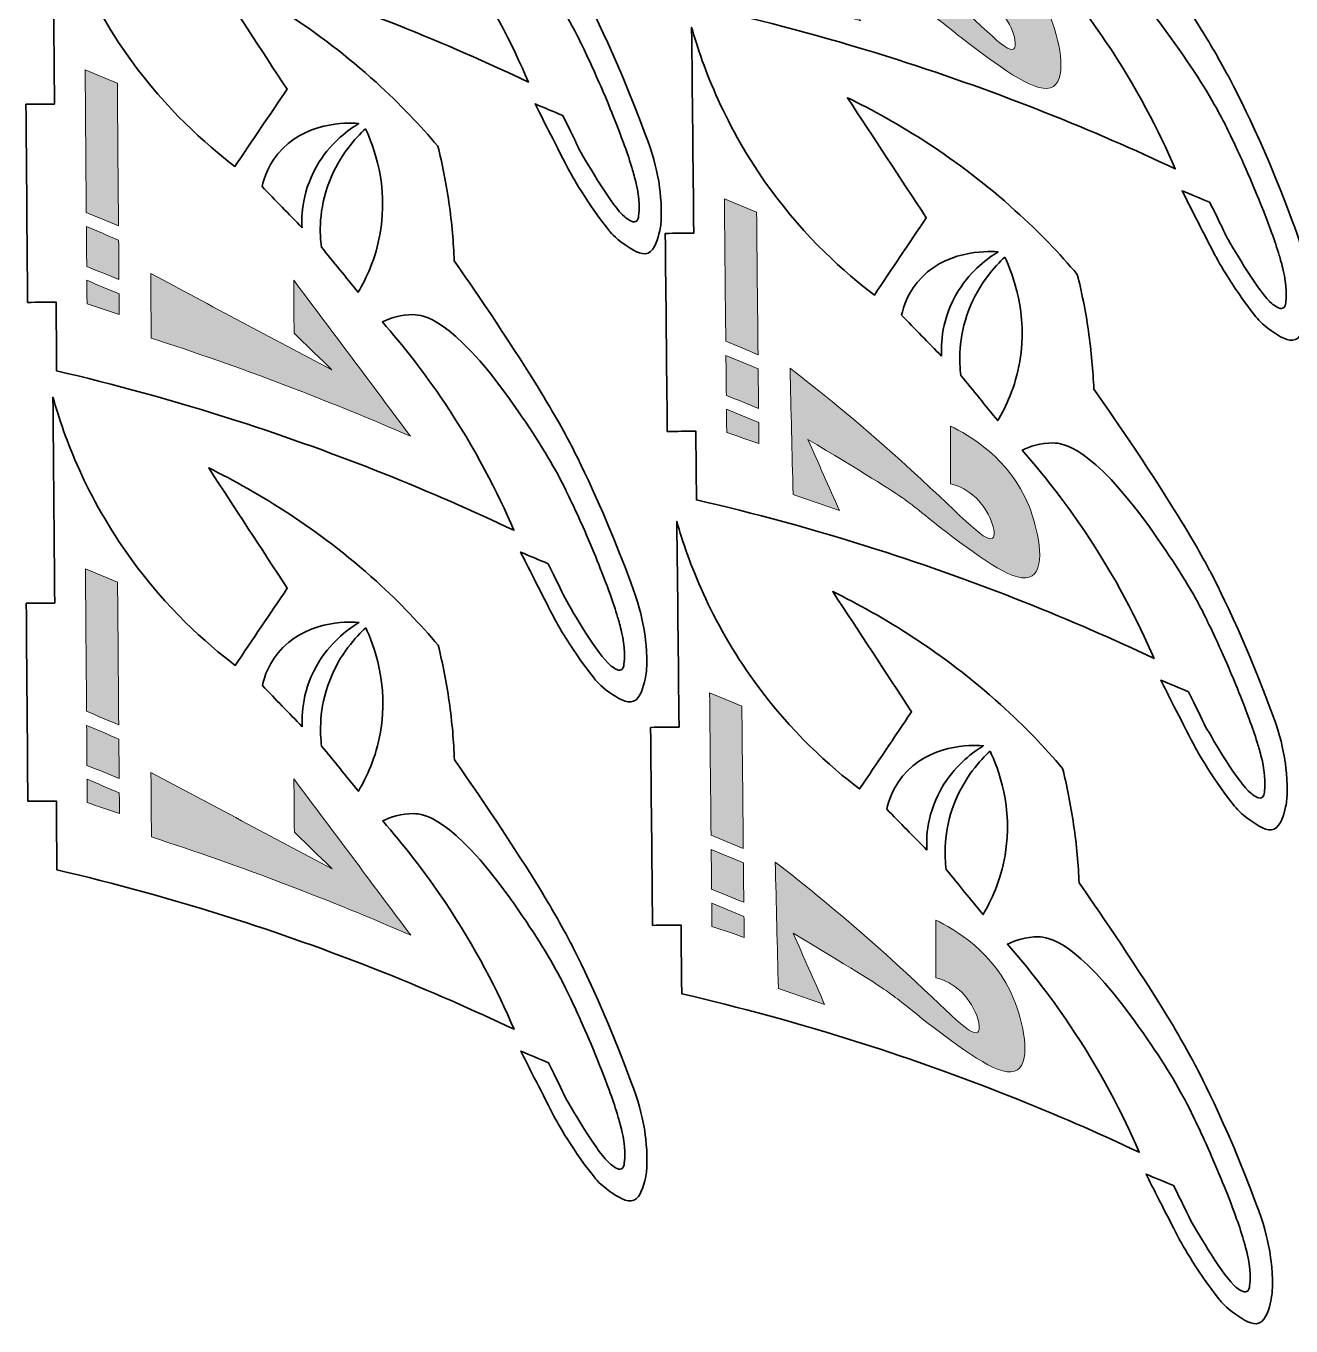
# Model space of a CAD drawing. Header units: centimetres. Extents: x 2.2 to 42.7, y -59.8 to -0.6.
# Drawn here: x 2.16 to 28.78, y -59.6 to -32.24 of the extents above; entities that cross this region are included whole.
import ezdxf

# ---------------------------------------------------------------- set-up
doc = ezdxf.new("R2010")
doc.units = ezdxf.units.CM
doc.header["$MEASUREMENT"] = 0
doc.layers.add('Camada 1', color=7, linetype='Continuous', lineweight=0)

msp = doc.modelspace()

# ---------------------------------------------------------------- hatches: boundary and pattern name
at = {"layer": 'Camada 1', "true_color": 0x000000, "transparency": 33554687}
h = msp.add_hatch(color=18, dxfattribs=at)
h.dxf.hatch_style = 2
edge = h.paths.add_edge_path()
edge.add_spline(control_points=[(22.062, -31.573), (22.063, -31.169), (22.063, -30.764), (22.064, -30.36), (22.435, -30.541), (23.305, -31.031), (23.708, -32.028), (23.893, -32.486), (24.082, -33.309), (23.78, -33.511), (23.471, -33.716), (22.727, -33.154), (21.972, -32.587), (21.772, -32.437), (21.669, -32.347), (21.46, -32.181), (21.307, -32.059), (21.178, -31.961), (21.108, -31.909), (21.108, -31.909), (21.082, -31.889), (21.055, -31.869), (20.905, -31.756), (20.129, -31.277), (19.06, -30.638), (19.281, -31.137), (19.502, -31.635), (19.722, -32.134), (19.398, -32.023), (19.073, -31.912), (18.749, -31.801), (18.727, -30.914), (18.705, -30.026), (18.684, -29.138), (19.261, -29.583), (20.076, -30.238), (21.015, -31.084), (22.242, -32.191), (22.796, -32.828), (22.944, -32.72), (23.054, -32.639), (22.897, -32.114), (22.535, -31.811), (22.368, -31.671), (22.19, -31.605), (22.062, -31.573)], knot_values=[0, 0, 0, 0, 1, 1, 1, 2, 2, 2, 3, 3, 3, 4, 4, 4, 5, 5, 5, 6, 6, 6, 7, 7, 7, 8, 8, 8, 9, 9, 9, 10, 10, 10, 11, 11, 11, 12, 12, 12, 13, 13, 13, 14, 14, 14, 15, 15, 15, 15], degree=3, periodic=0)
h = msp.add_hatch(color=18, dxfattribs=at)
h.dxf.hatch_style = 2
edge = h.paths.add_edge_path()
edge.add_spline(control_points=[(4.079, -33.446), (3.853, -33.352), (3.627, -33.257), (3.401, -33.162), (3.409, -34.162), (3.417, -35.161), (3.425, -36.161), (3.651, -36.255), (3.877, -36.35), (4.103, -36.445), (4.095, -35.445), (4.087, -34.446), (4.079, -33.446)], knot_values=[0, 0, 0, 0, 1, 1, 1, 2, 2, 2, 3, 3, 3, 4, 4, 4, 4], degree=3, periodic=0)
h = msp.add_hatch(color=18, dxfattribs=at)
h.dxf.hatch_style = 2
edge = h.paths.add_edge_path()
edge.add_spline(control_points=[(17.533, -36.158), (17.307, -36.064), (17.08, -35.97), (16.854, -35.876), (16.864, -36.875), (16.874, -37.875), (16.884, -38.874), (17.111, -38.968), (17.337, -39.062), (17.563, -39.157), (17.553, -38.157), (17.543, -37.158), (17.533, -36.158)], knot_values=[0, 0, 0, 0, 1, 1, 1, 2, 2, 2, 3, 3, 3, 4, 4, 4, 4], degree=3, periodic=0)
h = msp.add_hatch(color=18, dxfattribs=at)
h.dxf.hatch_style = 2
edge = h.paths.add_edge_path()
edge.add_spline(control_points=[(4.106, -36.745), (3.88, -36.65), (3.654, -36.555), (3.428, -36.461), (3.43, -36.741), (3.432, -37.021), (3.434, -37.3), (3.66, -37.392), (3.886, -37.483), (4.112, -37.575), (4.11, -37.298), (4.108, -37.021), (4.106, -36.745)], knot_values=[0, 0, 0, 0, 1, 1, 1, 2, 2, 2, 3, 3, 3, 4, 4, 4, 4], degree=3, periodic=0)
h = msp.add_hatch(color=18, dxfattribs=at)
h.dxf.hatch_style = 2
edge = h.paths.add_edge_path()
edge.add_spline(control_points=[(7.799, -38.704), (7.796, -38.331), (7.793, -37.958), (7.79, -37.585), (8.61, -38.681), (9.43, -39.778), (10.25, -40.874), (9.422, -40.514), (8.552, -40.158), (7.639, -39.81), (6.659, -39.437), (5.708, -39.104), (4.792, -38.806), (4.788, -38.354), (4.784, -37.902), (4.781, -37.45), (6.051, -38.125), (7.322, -38.8), (8.593, -39.475), (8.328, -39.218), (8.064, -38.961), (7.799, -38.704)], knot_values=[0, 0, 0, 0, 1, 1, 1, 2, 2, 2, 3, 3, 3, 4, 4, 4, 5, 5, 5, 6, 6, 6, 7, 7, 7, 7], degree=3, periodic=0)
h = msp.add_hatch(color=18, dxfattribs=at)
h.dxf.hatch_style = 2
edge = h.paths.add_edge_path()
edge.add_spline(control_points=[(4.115, -37.875), (3.889, -37.78), (3.663, -37.686), (3.437, -37.591), (3.438, -37.755), (3.439, -37.919), (3.441, -38.083), (3.666, -38.159), (3.892, -38.236), (4.118, -38.312), (4.117, -38.167), (4.116, -38.021), (4.115, -37.875)], knot_values=[0, 0, 0, 0, 1, 1, 1, 2, 2, 2, 3, 3, 3, 4, 4, 4, 4], degree=3, periodic=0)
h = msp.add_hatch(color=18, dxfattribs=at)
h.dxf.hatch_style = 2
edge = h.paths.add_edge_path()
edge.add_spline(control_points=[(17.566, -39.456), (17.34, -39.362), (17.114, -39.268), (16.887, -39.174), (16.89, -39.454), (16.893, -39.734), (16.896, -40.014), (17.122, -40.105), (17.348, -40.196), (17.574, -40.287), (17.572, -40.01), (17.569, -39.733), (17.566, -39.456)], knot_values=[0, 0, 0, 0, 1, 1, 1, 2, 2, 2, 3, 3, 3, 4, 4, 4, 4], degree=3, periodic=0)
h = msp.add_hatch(color=18, dxfattribs=at)
h.dxf.hatch_style = 2
edge = h.paths.add_edge_path()
edge.add_spline(control_points=[(21.614, -41.874), (21.615, -41.47), (21.615, -41.065), (21.616, -40.661), (21.987, -40.842), (22.858, -41.332), (23.26, -42.328), (23.445, -42.787), (23.635, -43.61), (23.332, -43.812), (23.023, -44.017), (22.279, -43.455), (21.524, -42.888), (21.324, -42.737), (21.221, -42.647), (21.012, -42.482), (20.859, -42.36), (20.73, -42.262), (20.661, -42.21), (20.661, -42.21), (20.634, -42.19), (20.607, -42.17), (20.457, -42.057), (19.682, -41.578), (18.613, -40.939), (18.833, -41.437), (19.054, -41.936), (19.275, -42.435), (18.95, -42.324), (18.625, -42.213), (18.301, -42.102), (18.279, -41.215), (18.258, -40.327), (18.236, -39.439), (18.813, -39.884), (19.628, -40.538), (20.567, -41.385), (21.794, -42.491), (22.348, -43.129), (22.496, -43.021), (22.606, -42.94), (22.449, -42.415), (22.087, -42.112), (21.92, -41.971), (21.742, -41.906), (21.614, -41.874)], knot_values=[0, 0, 0, 0, 1, 1, 1, 2, 2, 2, 3, 3, 3, 4, 4, 4, 5, 5, 5, 6, 6, 6, 7, 7, 7, 8, 8, 8, 9, 9, 9, 10, 10, 10, 11, 11, 11, 12, 12, 12, 13, 13, 13, 14, 14, 14, 15, 15, 15, 15], degree=3, periodic=0)
h = msp.add_hatch(color=18, dxfattribs=at)
h.dxf.hatch_style = 2
edge = h.paths.add_edge_path()
edge.add_spline(control_points=[(17.577, -40.587), (17.351, -40.492), (17.125, -40.398), (16.899, -40.304), (16.9, -40.468), (16.902, -40.632), (16.904, -40.796), (17.13, -40.872), (17.356, -40.948), (17.582, -41.024), (17.58, -40.878), (17.579, -40.732), (17.577, -40.587)], knot_values=[0, 0, 0, 0, 1, 1, 1, 2, 2, 2, 3, 3, 3, 4, 4, 4, 4], degree=3, periodic=0)
h = msp.add_hatch(color=18, dxfattribs=at)
h.dxf.hatch_style = 2
edge = h.paths.add_edge_path()
edge.add_spline(control_points=[(4.084, -43.947), (3.858, -43.852), (3.632, -43.758), (3.407, -43.663), (3.415, -44.662), (3.423, -45.662), (3.431, -46.661), (3.657, -46.756), (3.882, -46.851), (4.108, -46.945), (4.1, -45.946), (4.092, -44.946), (4.084, -43.947)], knot_values=[0, 0, 0, 0, 1, 1, 1, 2, 2, 2, 3, 3, 3, 4, 4, 4, 4], degree=3, periodic=0)
h = msp.add_hatch(color=18, dxfattribs=at)
h.dxf.hatch_style = 2
edge = h.paths.add_edge_path()
edge.add_spline(control_points=[(17.223, -46.553), (16.996, -46.459), (16.77, -46.365), (16.544, -46.27), (16.554, -47.27), (16.564, -48.269), (16.574, -49.269), (16.8, -49.363), (17.027, -49.457), (17.253, -49.551), (17.243, -48.552), (17.233, -47.552), (17.223, -46.553)], knot_values=[0, 0, 0, 0, 1, 1, 1, 2, 2, 2, 3, 3, 3, 4, 4, 4, 4], degree=3, periodic=0)
h = msp.add_hatch(color=18, dxfattribs=at)
h.dxf.hatch_style = 2
edge = h.paths.add_edge_path()
edge.add_spline(control_points=[(4.111, -47.245), (3.885, -47.151), (3.659, -47.056), (3.433, -46.961), (3.435, -47.241), (3.437, -47.521), (3.44, -47.801), (3.666, -47.892), (3.892, -47.984), (4.118, -48.075), (4.115, -47.799), (4.113, -47.522), (4.111, -47.245)], knot_values=[0, 0, 0, 0, 1, 1, 1, 2, 2, 2, 3, 3, 3, 4, 4, 4, 4], degree=3, periodic=0)
h = msp.add_hatch(color=18, dxfattribs=at)
h.dxf.hatch_style = 2
edge = h.paths.add_edge_path()
edge.add_spline(control_points=[(4.12, -48.375), (3.894, -48.281), (3.668, -48.186), (3.442, -48.092), (3.443, -48.255), (3.445, -48.419), (3.446, -48.583), (3.672, -48.66), (3.898, -48.736), (4.123, -48.813), (4.122, -48.667), (4.121, -48.521), (4.12, -48.375)], knot_values=[0, 0, 0, 0, 1, 1, 1, 2, 2, 2, 3, 3, 3, 4, 4, 4, 4], degree=3, periodic=0)
h = msp.add_hatch(color=18, dxfattribs=at)
h.dxf.hatch_style = 2
edge = h.paths.add_edge_path()
edge.add_spline(control_points=[(7.804, -49.205), (7.801, -48.832), (7.798, -48.458), (7.795, -48.085), (8.615, -49.182), (9.435, -50.278), (10.256, -51.375), (9.428, -51.015), (8.557, -50.658), (7.645, -50.311), (6.665, -49.938), (5.714, -49.605), (4.797, -49.306), (4.793, -48.854), (4.79, -48.403), (4.786, -47.951), (6.057, -48.626), (7.327, -49.3), (8.598, -49.975), (8.334, -49.718), (8.069, -49.462), (7.804, -49.205)], knot_values=[0, 0, 0, 0, 1, 1, 1, 2, 2, 2, 3, 3, 3, 4, 4, 4, 5, 5, 5, 6, 6, 6, 7, 7, 7, 7], degree=3, periodic=0)
h = msp.add_hatch(color=18, dxfattribs=at)
h.dxf.hatch_style = 2
edge = h.paths.add_edge_path()
edge.add_spline(control_points=[(17.256, -49.851), (17.03, -49.757), (16.803, -49.663), (16.577, -49.569), (16.58, -49.849), (16.583, -50.128), (16.586, -50.408), (16.812, -50.499), (17.038, -50.59), (17.264, -50.681), (17.261, -50.405), (17.258, -50.128), (17.256, -49.851)], knot_values=[0, 0, 0, 0, 1, 1, 1, 2, 2, 2, 3, 3, 3, 4, 4, 4, 4], degree=3, periodic=0)
h = msp.add_hatch(color=18, dxfattribs=at)
h.dxf.hatch_style = 2
edge = h.paths.add_edge_path()
edge.add_spline(control_points=[(21.304, -52.269), (21.304, -51.864), (21.305, -51.46), (21.306, -51.056), (21.677, -51.236), (22.547, -51.727), (22.949, -52.723), (23.134, -53.181), (23.324, -54.005), (23.021, -54.207), (22.713, -54.412), (21.968, -53.85), (21.214, -53.283), (21.014, -53.132), (20.911, -53.042), (20.702, -52.876), (20.549, -52.755), (20.42, -52.657), (20.35, -52.605), (20.35, -52.605), (20.323, -52.584), (20.297, -52.565), (20.147, -52.452), (19.371, -51.973), (18.302, -51.333), (18.523, -51.832), (18.744, -52.331), (18.964, -52.83), (18.64, -52.719), (18.315, -52.608), (17.991, -52.497), (17.969, -51.609), (17.947, -50.722), (17.926, -49.834), (18.502, -50.278), (19.318, -50.933), (20.257, -51.78), (21.484, -52.886), (22.038, -53.524), (22.186, -53.416), (22.296, -53.335), (22.138, -52.81), (21.777, -52.507), (21.61, -52.366), (21.432, -52.301), (21.304, -52.269)], knot_values=[0, 0, 0, 0, 1, 1, 1, 2, 2, 2, 3, 3, 3, 4, 4, 4, 5, 5, 5, 6, 6, 6, 7, 7, 7, 8, 8, 8, 9, 9, 9, 10, 10, 10, 11, 11, 11, 12, 12, 12, 13, 13, 13, 14, 14, 14, 15, 15, 15, 15], degree=3, periodic=0)
h = msp.add_hatch(color=18, dxfattribs=at)
h.dxf.hatch_style = 2
edge = h.paths.add_edge_path()
edge.add_spline(control_points=[(17.267, -50.981), (17.041, -50.887), (16.815, -50.793), (16.589, -50.699), (16.59, -50.863), (16.592, -51.027), (16.593, -51.191), (16.819, -51.267), (17.045, -51.343), (17.271, -51.419), (17.27, -51.273), (17.269, -51.127), (17.267, -50.981)], knot_values=[0, 0, 0, 0, 1, 1, 1, 2, 2, 2, 3, 3, 3, 4, 4, 4, 4], degree=3, periodic=0)

# ---------------------------------------------------------------- linework, layer by layer
at = {"layer": 'Camada 1', "color": 18, "lineweight": 35, "true_color": 0x000000}
for points, knots in [([(11.475, -27.748), (11.818, -28.239), (12.575, -29.334), (13.241, -30.417), (13.468, -30.786), (13.66, -31.113), (13.906, -31.572), (13.906, -31.572), (14.546, -32.768), (15.19, -34.517), (15.19, -34.517), (15.19, -34.517), (15.19, -34.517), (15.343, -34.903), (15.423, -35.235), (15.467, -35.48), (15.476, -35.531), (15.532, -35.85), (15.527, -36.247), (15.526, -36.341), (15.521, -36.435), (15.493, -36.551), (15.458, -36.699), (15.399, -36.953), (15.251, -37.017), (15.103, -37.08), (14.913, -36.944), (14.746, -36.831), (14.551, -36.698), (14.438, -36.558), (14.42, -36.534), (13.885, -35.859), (13.569, -35.248), (13.569, -35.248), (13.256, -34.639), (13.013, -34.159), (12.872, -33.879), (13.066, -33.96), (13.259, -34.041), (13.453, -34.122), (13.612, -34.442), (13.735, -34.697), (13.808, -34.85), (13.973, -35.139), (14.495, -36.044), (14.76, -36.259), (14.807, -36.297), (14.919, -36.388), (14.99, -36.357), (15.034, -36.337), (15.044, -36.278), (15.049, -36.243), (15.091, -35.926), (15.005, -35.576), (14.977, -35.469), (14.946, -35.351), (14.918, -35.256), (14.899, -35.193), (14.848, -35.023), (14.797, -34.88), (14.73, -34.696), (14.625, -34.404), (14.537, -34.188), (14.453, -33.981), (14.309, -33.627), (14.189, -33.358), (14.136, -33.241), (13.97, -32.872), (13.808, -32.531), (13.7, -32.328), (13.457, -31.87), (13.139, -31.355), (12.638, -30.654), (11.415, -28.944), (10.809, -28.886), (10.624, -28.881), (10.35, -28.874), (10.122, -28.959), (9.966, -29.035), (10.392, -29.523), (10.837, -30.088), (11.271, -30.733), (11.92, -31.7), (12.389, -32.619), (12.731, -33.419), (11.024, -32.612), (9.072, -31.811), (6.883, -31.108), (5.564, -30.685), (4.301, -30.342), (3.108, -30.064), (3.104, -29.582), (3.1, -29.1), (3.096, -28.618), (2.896, -28.62), (2.696, -28.621), (2.496, -28.623), (2.485, -27.234), (2.474, -25.844), (2.463, -24.455), (2.663, -24.453), (2.863, -24.452), (3.063, -24.45), (3.051, -23.007), (3.038, -21.564), (3.026, -20.12), (3.263, -20.964), (3.725, -22.217), (4.664, -23.514), (5.42, -24.558), (6.235, -25.286), (6.861, -25.761), (7.226, -25.22), (7.591, -24.679), (7.957, -24.137), (7.406, -23.294), (6.854, -22.451), (6.303, -21.607), (7.344, -22.119), (8.602, -22.877), (9.832, -23.992), (10.335, -24.449), (10.766, -24.904), (11.133, -25.337), (11.222, -25.697), (11.303, -26.094), (11.365, -26.524), (11.427, -26.963), (11.461, -27.373), (11.475, -27.748)], [0, 0, 0, 0, 1, 1, 1, 2, 2, 2, 3, 3, 3, 4, 4, 4, 5, 5, 5, 6, 6, 6, 7, 7, 7, 8, 8, 8, 9, 9, 9, 10, 10, 10, 11, 11, 11, 12, 12, 12, 13, 13, 13, 14, 14, 14, 15, 15, 15, 16, 16, 16, 17, 17, 17, 18, 18, 18, 19, 19, 19, 20, 20, 20, 21, 21, 21, 22, 22, 22, 23, 23, 23, 24, 24, 24, 25, 25, 25, 26, 26, 26, 27, 27, 27, 28, 28, 28, 29, 29, 29, 30, 30, 30, 31, 31, 31, 32, 32, 32, 33, 33, 33, 34, 34, 34, 35, 35, 35, 36, 36, 36, 37, 37, 37, 38, 38, 38, 39, 39, 39, 40, 40, 40, 41, 41, 41, 42, 42, 42, 43, 43, 43, 43]), ([(25.078, -29.578), (25.422, -30.068), (26.18, -31.161), (26.849, -32.243), (27.077, -32.611), (27.27, -32.938), (27.516, -33.397), (27.516, -33.397), (28.159, -34.591), (28.807, -36.339), (28.807, -36.339), (28.807, -36.339), (28.807, -36.339), (28.96, -36.725), (29.04, -37.057), (29.085, -37.301), (29.095, -37.352), (29.151, -37.671), (29.147, -38.068), (29.146, -38.162), (29.141, -38.256), (29.114, -38.372), (29.079, -38.52), (29.02, -38.775), (28.872, -38.838), (28.724, -38.902), (28.534, -38.767), (28.367, -38.654), (28.172, -38.521), (28.059, -38.381), (28.04, -38.358), (27.504, -37.683), (27.187, -37.073), (27.187, -37.073), (26.872, -36.465), (26.629, -35.986), (26.487, -35.706), (26.681, -35.787), (26.874, -35.867), (27.068, -35.948), (27.228, -36.267), (27.351, -36.521), (27.425, -36.674), (27.59, -36.964), (28.114, -37.867), (28.38, -38.082), (28.426, -38.119), (28.539, -38.21), (28.61, -38.179), (28.654, -38.159), (28.664, -38.1), (28.668, -38.065), (28.71, -37.748), (28.624, -37.398), (28.596, -37.291), (28.564, -37.173), (28.536, -37.078), (28.517, -37.016), (28.465, -36.846), (28.414, -36.703), (28.347, -36.519), (28.241, -36.227), (28.152, -36.011), (28.068, -35.805), (27.923, -35.451), (27.803, -35.182), (27.75, -35.065), (27.583, -34.696), (27.42, -34.356), (27.311, -34.152), (27.067, -33.696), (26.749, -33.181), (26.246, -32.481), (25.02, -30.773), (24.413, -30.717), (24.228, -30.713), (23.955, -30.706), (23.726, -30.791), (23.571, -30.868), (23.998, -31.355), (24.444, -31.918), (24.879, -32.563), (25.53, -33.528), (26.001, -34.446), (26.345, -35.246), (24.637, -34.442), (22.683, -33.646), (20.493, -32.947), (19.173, -32.527), (17.909, -32.187), (16.715, -31.911), (16.71, -31.429), (16.706, -30.947), (16.701, -30.465), (16.501, -30.467), (16.301, -30.469), (16.101, -30.471), (16.087, -29.081), (16.073, -27.692), (16.059, -26.303), (16.259, -26.301), (16.459, -26.299), (16.659, -26.297), (16.643, -24.854), (16.628, -23.41), (16.613, -21.967), (16.851, -22.811), (17.316, -24.062), (18.258, -25.357), (19.016, -26.4), (19.832, -27.126), (20.459, -27.6), (20.823, -27.058), (21.188, -26.516), (21.552, -25.974), (20.999, -25.132), (20.446, -24.29), (19.893, -23.447), (20.935, -23.957), (22.194, -24.712), (23.426, -25.825), (23.931, -26.281), (24.363, -26.735), (24.731, -27.168), (24.821, -27.527), (24.902, -27.924), (24.965, -28.353), (25.028, -28.792), (25.063, -29.203), (25.078, -29.578)], [0, 0, 0, 0, 1, 1, 1, 2, 2, 2, 3, 3, 3, 4, 4, 4, 5, 5, 5, 6, 6, 6, 7, 7, 7, 8, 8, 8, 9, 9, 9, 10, 10, 10, 11, 11, 11, 12, 12, 12, 13, 13, 13, 14, 14, 14, 15, 15, 15, 16, 16, 16, 17, 17, 17, 18, 18, 18, 19, 19, 19, 20, 20, 20, 21, 21, 21, 22, 22, 22, 23, 23, 23, 24, 24, 24, 25, 25, 25, 26, 26, 26, 27, 27, 27, 28, 28, 28, 29, 29, 29, 30, 30, 30, 31, 31, 31, 32, 32, 32, 33, 33, 33, 34, 34, 34, 35, 35, 35, 36, 36, 36, 37, 37, 37, 38, 38, 38, 39, 39, 39, 40, 40, 40, 41, 41, 41, 42, 42, 42, 43, 43, 43, 43]), ([(11.168, -37.181), (11.512, -37.672), (12.268, -38.766), (12.935, -39.85), (13.161, -40.219), (13.353, -40.546), (13.599, -41.005), (13.599, -41.005), (14.24, -42.201), (14.884, -43.95), (14.884, -43.95), (14.884, -43.95), (14.884, -43.95), (15.036, -44.336), (15.116, -44.668), (15.16, -44.913), (15.169, -44.964), (15.225, -45.282), (15.22, -45.68), (15.219, -45.774), (15.214, -45.868), (15.187, -45.984), (15.152, -46.132), (15.092, -46.386), (14.944, -46.45), (14.796, -46.513), (14.606, -46.377), (14.439, -46.264), (14.244, -46.131), (14.131, -45.991), (14.113, -45.967), (13.578, -45.292), (13.262, -44.681), (13.262, -44.681), (12.949, -44.072), (12.707, -43.592), (12.566, -43.312), (12.759, -43.393), (12.952, -43.474), (13.146, -43.555), (13.305, -43.875), (13.428, -44.13), (13.501, -44.283), (13.666, -44.572), (14.188, -45.477), (14.454, -45.692), (14.5, -45.73), (14.612, -45.821), (14.683, -45.79), (14.727, -45.77), (14.737, -45.711), (14.742, -45.676), (14.784, -45.359), (14.699, -45.009), (14.671, -44.902), (14.639, -44.783), (14.612, -44.689), (14.593, -44.626), (14.541, -44.456), (14.49, -44.313), (14.424, -44.129), (14.319, -43.837), (14.23, -43.621), (14.146, -43.414), (14.002, -43.06), (13.882, -42.791), (13.83, -42.674), (13.663, -42.305), (13.501, -41.964), (13.393, -41.761), (13.15, -41.303), (12.833, -40.788), (12.331, -40.087), (11.109, -38.377), (10.502, -38.319), (10.317, -38.314), (10.044, -38.307), (9.815, -38.392), (9.659, -38.468), (10.086, -38.956), (10.53, -39.52), (10.964, -40.166), (11.613, -41.133), (12.082, -42.052), (12.424, -42.852), (10.718, -42.045), (8.765, -41.244), (6.576, -40.541), (5.258, -40.118), (3.994, -39.775), (2.801, -39.497), (2.797, -39.015), (2.794, -38.533), (2.79, -38.051), (2.59, -38.053), (2.39, -38.054), (2.19, -38.056), (2.179, -36.667), (2.167, -35.277), (2.156, -33.888), (2.356, -33.886), (2.556, -33.885), (2.756, -33.883), (2.744, -32.44), (2.731, -30.996), (2.719, -29.553), (2.956, -30.397), (3.419, -31.65), (4.357, -32.947), (5.113, -33.991), (5.928, -34.719), (6.554, -35.194), (6.919, -34.653), (7.285, -34.112), (7.65, -33.57), (7.099, -32.727), (6.547, -31.884), (5.996, -31.04), (7.037, -31.552), (8.295, -32.31), (9.525, -33.425), (10.028, -33.882), (10.459, -34.337), (10.826, -34.77), (10.916, -35.13), (10.996, -35.527), (11.058, -35.957), (11.121, -36.396), (11.154, -36.806), (11.168, -37.181)], [0, 0, 0, 0, 1, 1, 1, 2, 2, 2, 3, 3, 3, 4, 4, 4, 5, 5, 5, 6, 6, 6, 7, 7, 7, 8, 8, 8, 9, 9, 9, 10, 10, 10, 11, 11, 11, 12, 12, 12, 13, 13, 13, 14, 14, 14, 15, 15, 15, 16, 16, 16, 17, 17, 17, 18, 18, 18, 19, 19, 19, 20, 20, 20, 21, 21, 21, 22, 22, 22, 23, 23, 23, 24, 24, 24, 25, 25, 25, 26, 26, 26, 27, 27, 27, 28, 28, 28, 29, 29, 29, 30, 30, 30, 31, 31, 31, 32, 32, 32, 33, 33, 33, 34, 34, 34, 35, 35, 35, 36, 36, 36, 37, 37, 37, 38, 38, 38, 39, 39, 39, 40, 40, 40, 41, 41, 41, 42, 42, 42, 43, 43, 43, 43]), ([(24.63, -39.879), (24.974, -40.369), (25.732, -41.462), (26.401, -42.544), (26.629, -42.912), (26.822, -43.239), (27.068, -43.697), (27.068, -43.697), (27.711, -44.892), (28.359, -46.64), (28.359, -46.64), (28.359, -46.64), (28.359, -46.64), (28.512, -47.026), (28.593, -47.358), (28.637, -47.602), (28.647, -47.653), (28.703, -47.972), (28.699, -48.369), (28.698, -48.463), (28.693, -48.557), (28.666, -48.673), (28.631, -48.821), (28.572, -49.076), (28.424, -49.139), (28.277, -49.203), (28.086, -49.068), (27.919, -48.954), (27.724, -48.822), (27.611, -48.682), (27.592, -48.659), (27.056, -47.984), (26.739, -47.374), (26.739, -47.374), (26.425, -46.766), (26.181, -46.287), (26.039, -46.007), (26.233, -46.087), (26.427, -46.168), (26.62, -46.249), (26.78, -46.568), (26.904, -46.822), (26.977, -46.975), (27.142, -47.264), (27.666, -48.168), (27.933, -48.383), (27.979, -48.42), (28.091, -48.511), (28.162, -48.48), (28.206, -48.46), (28.216, -48.401), (28.221, -48.366), (28.262, -48.049), (28.176, -47.699), (28.148, -47.592), (28.116, -47.474), (28.088, -47.379), (28.069, -47.317), (28.017, -47.146), (27.966, -47.004), (27.899, -46.82), (27.794, -46.528), (27.705, -46.312), (27.62, -46.106), (27.475, -45.752), (27.355, -45.482), (27.302, -45.366), (27.135, -44.997), (26.972, -44.657), (26.864, -44.453), (26.62, -43.996), (26.301, -43.482), (25.799, -42.782), (24.572, -41.074), (23.966, -41.018), (23.781, -41.014), (23.507, -41.007), (23.279, -41.092), (23.123, -41.169), (23.551, -41.655), (23.997, -42.219), (24.431, -42.864), (25.082, -43.829), (25.553, -44.747), (25.897, -45.547), (24.189, -44.743), (22.235, -43.946), (20.045, -43.248), (18.725, -42.827), (17.461, -42.487), (16.267, -42.212), (16.263, -41.73), (16.258, -41.248), (16.253, -40.766), (16.053, -40.768), (15.853, -40.77), (15.653, -40.772), (15.639, -39.382), (15.625, -37.993), (15.611, -36.604), (15.811, -36.602), (16.011, -36.6), (16.211, -36.598), (16.195, -35.154), (16.18, -33.711), (16.165, -32.268), (16.404, -33.111), (16.869, -34.363), (17.81, -35.658), (18.568, -36.701), (19.384, -37.427), (20.011, -37.901), (20.375, -37.359), (20.74, -36.817), (21.104, -36.275), (20.551, -35.433), (19.998, -34.59), (19.445, -33.748), (20.487, -34.258), (21.747, -35.013), (22.978, -36.126), (23.483, -36.582), (23.915, -37.036), (24.283, -37.468), (24.373, -37.828), (24.454, -38.224), (24.517, -38.654), (24.58, -39.093), (24.615, -39.503), (24.63, -39.879)], [0, 0, 0, 0, 1, 1, 1, 2, 2, 2, 3, 3, 3, 4, 4, 4, 5, 5, 5, 6, 6, 6, 7, 7, 7, 8, 8, 8, 9, 9, 9, 10, 10, 10, 11, 11, 11, 12, 12, 12, 13, 13, 13, 14, 14, 14, 15, 15, 15, 16, 16, 16, 17, 17, 17, 18, 18, 18, 19, 19, 19, 20, 20, 20, 21, 21, 21, 22, 22, 22, 23, 23, 23, 24, 24, 24, 25, 25, 25, 26, 26, 26, 27, 27, 27, 28, 28, 28, 29, 29, 29, 30, 30, 30, 31, 31, 31, 32, 32, 32, 33, 33, 33, 34, 34, 34, 35, 35, 35, 36, 36, 36, 37, 37, 37, 38, 38, 38, 39, 39, 39, 40, 40, 40, 41, 41, 41, 42, 42, 42, 43, 43, 43, 43]), ([(7.966, -36.484), (7.686, -36.196), (7.406, -35.908), (7.125, -35.62), (7.163, -35.444), (7.264, -35.114), (7.559, -34.817), (8.161, -34.214), (9.042, -34.281), (9.159, -34.291), (8.953, -34.417), (8.601, -34.67), (8.328, -35.1), (7.957, -35.685), (7.953, -36.251), (7.966, -36.484)], [0, 0, 0, 0, 1, 1, 1, 2, 2, 2, 3, 3, 3, 4, 4, 4, 5, 5, 5, 5]), ([(9.301, -34.402), (9.098, -34.591), (8.759, -34.956), (8.543, -35.509), (8.311, -36.105), (8.338, -36.624), (8.373, -36.892), (8.631, -37.209), (8.889, -37.526), (9.147, -37.843), (9.317, -37.556), (9.517, -37.135), (9.611, -36.602), (9.788, -35.587), (9.473, -34.771), (9.301, -34.402)], [0, 0, 0, 0, 1, 1, 1, 2, 2, 2, 3, 3, 3, 4, 4, 4, 5, 5, 5, 5]), ([(21.426, -39.188), (21.145, -38.901), (20.864, -38.613), (20.584, -38.326), (20.621, -38.15), (20.721, -37.819), (21.016, -37.522), (21.616, -36.918), (22.498, -36.983), (22.614, -36.993), (22.409, -37.119), (22.057, -37.373), (21.785, -37.804), (21.415, -38.389), (21.413, -38.955), (21.426, -39.188)], [0, 0, 0, 0, 1, 1, 1, 2, 2, 2, 3, 3, 3, 4, 4, 4, 5, 5, 5, 5]), ([(22.756, -37.103), (22.554, -37.292), (22.215, -37.659), (22.001, -38.212), (21.77, -38.809), (21.798, -39.327), (21.833, -39.595), (22.092, -39.911), (22.351, -40.228), (22.609, -40.545), (22.779, -40.257), (22.979, -39.836), (23.071, -39.302), (23.246, -38.287), (22.93, -37.471), (22.756, -37.103)], [0, 0, 0, 0, 1, 1, 1, 2, 2, 2, 3, 3, 3, 4, 4, 4, 5, 5, 5, 5]), ([(11.174, -47.682), (11.517, -48.173), (12.273, -49.267), (12.94, -50.35), (13.167, -50.719), (13.359, -51.046), (13.605, -51.506), (13.605, -51.506), (14.245, -52.702), (14.889, -54.45), (14.889, -54.45), (14.889, -54.45), (14.889, -54.45), (15.042, -54.837), (15.121, -55.169), (15.166, -55.414), (15.175, -55.465), (15.231, -55.783), (15.225, -56.181), (15.224, -56.274), (15.22, -56.369), (15.192, -56.485), (15.157, -56.632), (15.097, -56.887), (14.949, -56.95), (14.802, -57.013), (14.611, -56.878), (14.445, -56.764), (14.25, -56.632), (14.137, -56.491), (14.118, -56.468), (13.584, -55.792), (13.268, -55.181), (13.268, -55.181), (12.954, -54.572), (12.712, -54.093), (12.571, -53.813), (12.764, -53.894), (12.958, -53.975), (13.151, -54.056), (13.311, -54.376), (13.433, -54.63), (13.507, -54.783), (13.671, -55.073), (14.193, -55.978), (14.459, -56.193), (14.505, -56.23), (14.618, -56.322), (14.688, -56.29), (14.732, -56.27), (14.743, -56.211), (14.747, -56.176), (14.79, -55.859), (14.704, -55.509), (14.676, -55.403), (14.645, -55.284), (14.617, -55.19), (14.598, -55.127), (14.546, -54.957), (14.495, -54.814), (14.429, -54.629), (14.324, -54.338), (14.235, -54.121), (14.151, -53.915), (14.007, -53.561), (13.887, -53.291), (13.835, -53.175), (13.669, -52.805), (13.507, -52.465), (13.398, -52.261), (13.155, -51.804), (12.838, -51.289), (12.337, -50.587), (11.114, -48.877), (10.507, -48.82), (10.322, -48.815), (10.049, -48.808), (9.82, -48.892), (9.665, -48.969), (10.091, -49.456), (10.536, -50.021), (10.969, -50.666), (11.618, -51.633), (12.087, -52.552), (12.429, -53.353), (10.723, -52.546), (8.771, -51.745), (6.582, -51.042), (5.263, -50.618), (4, -50.276), (2.807, -49.998), (2.803, -49.516), (2.799, -49.034), (2.795, -48.552), (2.595, -48.553), (2.395, -48.555), (2.195, -48.556), (2.184, -47.167), (2.173, -45.778), (2.162, -44.389), (2.362, -44.387), (2.562, -44.385), (2.762, -44.384), (2.749, -42.94), (2.737, -41.497), (2.724, -40.054), (2.962, -40.898), (3.424, -42.151), (4.363, -43.448), (5.119, -44.492), (5.933, -45.219), (6.559, -45.695), (6.925, -45.154), (7.29, -44.612), (7.656, -44.071), (7.104, -43.228), (6.553, -42.384), (6.002, -41.541), (7.042, -42.053), (8.3, -42.81), (9.53, -43.926), (10.034, -44.383), (10.465, -44.838), (10.832, -45.271), (10.921, -45.631), (11.002, -46.027), (11.063, -46.457), (11.126, -46.896), (11.159, -47.307), (11.174, -47.682)], [0, 0, 0, 0, 1, 1, 1, 2, 2, 2, 3, 3, 3, 4, 4, 4, 5, 5, 5, 6, 6, 6, 7, 7, 7, 8, 8, 8, 9, 9, 9, 10, 10, 10, 11, 11, 11, 12, 12, 12, 13, 13, 13, 14, 14, 14, 15, 15, 15, 16, 16, 16, 17, 17, 17, 18, 18, 18, 19, 19, 19, 20, 20, 20, 21, 21, 21, 22, 22, 22, 23, 23, 23, 24, 24, 24, 25, 25, 25, 26, 26, 26, 27, 27, 27, 28, 28, 28, 29, 29, 29, 30, 30, 30, 31, 31, 31, 32, 32, 32, 33, 33, 33, 34, 34, 34, 35, 35, 35, 36, 36, 36, 37, 37, 37, 38, 38, 38, 39, 39, 39, 40, 40, 40, 41, 41, 41, 42, 42, 42, 43, 43, 43, 43]), ([(24.32, -50.273), (24.664, -50.764), (25.422, -51.856), (26.091, -52.938), (26.319, -53.307), (26.511, -53.633), (26.758, -54.092), (26.758, -54.092), (27.401, -55.287), (28.048, -57.034), (28.048, -57.034), (28.048, -57.034), (28.048, -57.034), (28.202, -57.42), (28.282, -57.752), (28.327, -57.997), (28.336, -58.048), (28.393, -58.366), (28.389, -58.764), (28.387, -58.858), (28.383, -58.952), (28.356, -59.068), (28.321, -59.216), (28.262, -59.47), (28.114, -59.534), (27.966, -59.598), (27.776, -59.462), (27.609, -59.349), (27.414, -59.217), (27.301, -59.077), (27.282, -59.053), (26.746, -58.379), (26.429, -57.769), (26.429, -57.769), (26.114, -57.16), (25.871, -56.681), (25.729, -56.402), (25.923, -56.482), (26.116, -56.563), (26.31, -56.643), (26.47, -56.963), (26.593, -57.217), (26.667, -57.37), (26.832, -57.659), (27.356, -58.563), (27.622, -58.778), (27.668, -58.815), (27.781, -58.906), (27.852, -58.874), (27.896, -58.855), (27.906, -58.795), (27.91, -58.761), (27.952, -58.443), (27.866, -58.093), (27.837, -57.987), (27.806, -57.868), (27.778, -57.774), (27.759, -57.712), (27.707, -57.541), (27.656, -57.399), (27.589, -57.214), (27.483, -56.923), (27.394, -56.706), (27.31, -56.5), (27.165, -56.147), (27.044, -55.877), (26.992, -55.761), (26.825, -55.392), (26.662, -55.052), (26.553, -54.848), (26.309, -54.391), (25.991, -53.877), (25.488, -53.177), (24.262, -51.469), (23.655, -51.413), (23.47, -51.408), (23.197, -51.402), (22.968, -51.487), (22.813, -51.563), (23.24, -52.05), (23.686, -52.614), (24.121, -53.258), (24.772, -54.224), (25.243, -55.142), (25.587, -55.942), (23.879, -55.138), (21.925, -54.341), (19.734, -53.643), (18.415, -53.222), (17.151, -52.882), (15.957, -52.607), (15.952, -52.125), (15.947, -51.642), (15.943, -51.16), (15.743, -51.162), (15.543, -51.164), (15.343, -51.166), (15.329, -49.777), (15.315, -48.388), (15.301, -46.999), (15.501, -46.997), (15.701, -46.995), (15.901, -46.993), (15.885, -45.549), (15.87, -44.106), (15.854, -42.663), (16.093, -43.506), (16.558, -44.758), (17.5, -46.053), (18.258, -47.096), (19.074, -47.821), (19.701, -48.296), (20.065, -47.754), (20.43, -47.212), (20.794, -46.67), (20.241, -45.827), (19.688, -44.985), (19.135, -44.143), (20.177, -44.653), (21.436, -45.408), (22.668, -46.521), (23.173, -46.977), (23.604, -47.431), (23.973, -47.863), (24.063, -48.223), (24.144, -48.619), (24.206, -49.049), (24.27, -49.488), (24.304, -49.898), (24.32, -50.273)], [0, 0, 0, 0, 1, 1, 1, 2, 2, 2, 3, 3, 3, 4, 4, 4, 5, 5, 5, 6, 6, 6, 7, 7, 7, 8, 8, 8, 9, 9, 9, 10, 10, 10, 11, 11, 11, 12, 12, 12, 13, 13, 13, 14, 14, 14, 15, 15, 15, 16, 16, 16, 17, 17, 17, 18, 18, 18, 19, 19, 19, 20, 20, 20, 21, 21, 21, 22, 22, 22, 23, 23, 23, 24, 24, 24, 25, 25, 25, 26, 26, 26, 27, 27, 27, 28, 28, 28, 29, 29, 29, 30, 30, 30, 31, 31, 31, 32, 32, 32, 33, 33, 33, 34, 34, 34, 35, 35, 35, 36, 36, 36, 37, 37, 37, 38, 38, 38, 39, 39, 39, 40, 40, 40, 41, 41, 41, 42, 42, 42, 43, 43, 43, 43]), ([(7.971, -46.985), (7.691, -46.697), (7.411, -46.409), (7.131, -46.121), (7.169, -45.945), (7.269, -45.614), (7.565, -45.318), (8.166, -44.715), (9.047, -44.781), (9.164, -44.792), (8.958, -44.918), (8.606, -45.171), (8.333, -45.601), (7.963, -46.186), (7.959, -46.751), (7.971, -46.985)], [0, 0, 0, 0, 1, 1, 1, 2, 2, 2, 3, 3, 3, 4, 4, 4, 5, 5, 5, 5]), ([(9.306, -44.903), (9.104, -45.091), (8.764, -45.457), (8.548, -46.01), (8.316, -46.606), (8.344, -47.124), (8.378, -47.392), (8.636, -47.709), (8.894, -48.027), (9.152, -48.344), (9.323, -48.057), (9.523, -47.636), (9.616, -47.102), (9.794, -46.087), (9.479, -45.271), (9.306, -44.903)], [0, 0, 0, 0, 1, 1, 1, 2, 2, 2, 3, 3, 3, 4, 4, 4, 5, 5, 5, 5]), ([(21.116, -49.583), (20.835, -49.295), (20.554, -49.008), (20.273, -48.721), (20.311, -48.545), (20.411, -48.214), (20.706, -47.917), (21.306, -47.313), (22.187, -47.377), (22.304, -47.388), (22.098, -47.514), (21.747, -47.768), (21.475, -48.198), (21.105, -48.784), (21.102, -49.349), (21.116, -49.583)], [0, 0, 0, 0, 1, 1, 1, 2, 2, 2, 3, 3, 3, 4, 4, 4, 5, 5, 5, 5]), ([(22.446, -47.498), (22.244, -47.687), (21.905, -48.053), (21.691, -48.607), (21.46, -49.203), (21.488, -49.722), (21.523, -49.989), (21.782, -50.306), (22.04, -50.623), (22.299, -50.94), (22.469, -50.652), (22.668, -50.231), (22.761, -49.697), (22.936, -48.682), (22.619, -47.866), (22.446, -47.498)], [0, 0, 0, 0, 1, 1, 1, 2, 2, 2, 3, 3, 3, 4, 4, 4, 5, 5, 5, 5])]:
    msp.add_open_spline(points, degree=3, knots=knots, dxfattribs=at)
at = {"layer": 'Camada 1'}
for points, knots in [([(22.062, -31.573), (22.063, -31.169), (22.063, -30.764), (22.064, -30.36), (22.435, -30.541), (23.305, -31.031), (23.708, -32.028), (23.893, -32.486), (24.082, -33.309), (23.78, -33.511), (23.471, -33.716), (22.727, -33.154), (21.972, -32.587), (21.772, -32.437), (21.669, -32.347), (21.46, -32.181), (21.307, -32.059), (21.178, -31.961), (21.108, -31.909), (21.108, -31.909), (21.082, -31.889), (21.055, -31.869), (20.905, -31.756), (20.129, -31.277), (19.06, -30.638), (19.281, -31.137), (19.502, -31.635), (19.722, -32.134), (19.398, -32.023), (19.073, -31.912), (18.749, -31.801), (18.727, -30.914), (18.705, -30.026), (18.684, -29.138), (19.261, -29.583), (20.076, -30.238), (21.015, -31.084), (22.242, -32.191), (22.796, -32.828), (22.944, -32.72), (23.054, -32.639), (22.897, -32.114), (22.535, -31.811), (22.368, -31.671), (22.19, -31.605), (22.062, -31.573)], [0, 0, 0, 0, 1, 1, 1, 2, 2, 2, 3, 3, 3, 4, 4, 4, 5, 5, 5, 6, 6, 6, 7, 7, 7, 8, 8, 8, 9, 9, 9, 10, 10, 10, 11, 11, 11, 12, 12, 12, 13, 13, 13, 14, 14, 14, 15, 15, 15, 15]), ([(4.079, -33.446), (3.853, -33.352), (3.627, -33.257), (3.401, -33.162), (3.409, -34.162), (3.417, -35.161), (3.425, -36.161), (3.651, -36.255), (3.877, -36.35), (4.103, -36.445), (4.095, -35.445), (4.087, -34.446), (4.079, -33.446)], [0, 0, 0, 0, 1, 1, 1, 2, 2, 2, 3, 3, 3, 4, 4, 4, 4]), ([(17.533, -36.158), (17.307, -36.064), (17.08, -35.97), (16.854, -35.876), (16.864, -36.875), (16.874, -37.875), (16.884, -38.874), (17.111, -38.968), (17.337, -39.062), (17.563, -39.157), (17.553, -38.157), (17.543, -37.158), (17.533, -36.158)], [0, 0, 0, 0, 1, 1, 1, 2, 2, 2, 3, 3, 3, 4, 4, 4, 4]), ([(4.106, -36.745), (3.88, -36.65), (3.654, -36.555), (3.428, -36.461), (3.43, -36.741), (3.432, -37.021), (3.434, -37.3), (3.66, -37.392), (3.886, -37.483), (4.112, -37.575), (4.11, -37.298), (4.108, -37.021), (4.106, -36.745)], [0, 0, 0, 0, 1, 1, 1, 2, 2, 2, 3, 3, 3, 4, 4, 4, 4]), ([(7.799, -38.704), (7.796, -38.331), (7.793, -37.958), (7.79, -37.585), (8.61, -38.681), (9.43, -39.778), (10.25, -40.874), (9.422, -40.514), (8.552, -40.158), (7.639, -39.81), (6.659, -39.437), (5.708, -39.104), (4.792, -38.806), (4.788, -38.354), (4.784, -37.902), (4.781, -37.45), (6.051, -38.125), (7.322, -38.8), (8.593, -39.475), (8.328, -39.218), (8.064, -38.961), (7.799, -38.704)], [0, 0, 0, 0, 1, 1, 1, 2, 2, 2, 3, 3, 3, 4, 4, 4, 5, 5, 5, 6, 6, 6, 7, 7, 7, 7]), ([(4.115, -37.875), (3.889, -37.78), (3.663, -37.686), (3.437, -37.591), (3.438, -37.755), (3.439, -37.919), (3.441, -38.083), (3.666, -38.159), (3.892, -38.236), (4.118, -38.312), (4.117, -38.167), (4.116, -38.021), (4.115, -37.875)], [0, 0, 0, 0, 1, 1, 1, 2, 2, 2, 3, 3, 3, 4, 4, 4, 4]), ([(17.566, -39.456), (17.34, -39.362), (17.114, -39.268), (16.887, -39.174), (16.89, -39.454), (16.893, -39.734), (16.896, -40.014), (17.122, -40.105), (17.348, -40.196), (17.574, -40.287), (17.572, -40.01), (17.569, -39.733), (17.566, -39.456)], [0, 0, 0, 0, 1, 1, 1, 2, 2, 2, 3, 3, 3, 4, 4, 4, 4]), ([(21.614, -41.874), (21.615, -41.47), (21.615, -41.065), (21.616, -40.661), (21.987, -40.842), (22.858, -41.332), (23.26, -42.328), (23.445, -42.787), (23.635, -43.61), (23.332, -43.812), (23.023, -44.017), (22.279, -43.455), (21.524, -42.888), (21.324, -42.737), (21.221, -42.647), (21.012, -42.482), (20.859, -42.36), (20.73, -42.262), (20.661, -42.21), (20.661, -42.21), (20.634, -42.19), (20.607, -42.17), (20.457, -42.057), (19.682, -41.578), (18.613, -40.939), (18.833, -41.437), (19.054, -41.936), (19.275, -42.435), (18.95, -42.324), (18.625, -42.213), (18.301, -42.102), (18.279, -41.215), (18.258, -40.327), (18.236, -39.439), (18.813, -39.884), (19.628, -40.538), (20.567, -41.385), (21.794, -42.491), (22.348, -43.129), (22.496, -43.021), (22.606, -42.94), (22.449, -42.415), (22.087, -42.112), (21.92, -41.971), (21.742, -41.906), (21.614, -41.874)], [0, 0, 0, 0, 1, 1, 1, 2, 2, 2, 3, 3, 3, 4, 4, 4, 5, 5, 5, 6, 6, 6, 7, 7, 7, 8, 8, 8, 9, 9, 9, 10, 10, 10, 11, 11, 11, 12, 12, 12, 13, 13, 13, 14, 14, 14, 15, 15, 15, 15]), ([(17.577, -40.587), (17.351, -40.492), (17.125, -40.398), (16.899, -40.304), (16.9, -40.468), (16.902, -40.632), (16.904, -40.796), (17.13, -40.872), (17.356, -40.948), (17.582, -41.024), (17.58, -40.878), (17.579, -40.732), (17.577, -40.587)], [0, 0, 0, 0, 1, 1, 1, 2, 2, 2, 3, 3, 3, 4, 4, 4, 4]), ([(4.084, -43.947), (3.858, -43.852), (3.632, -43.758), (3.407, -43.663), (3.415, -44.662), (3.423, -45.662), (3.431, -46.661), (3.657, -46.756), (3.882, -46.851), (4.108, -46.945), (4.1, -45.946), (4.092, -44.946), (4.084, -43.947)], [0, 0, 0, 0, 1, 1, 1, 2, 2, 2, 3, 3, 3, 4, 4, 4, 4]), ([(17.223, -46.553), (16.996, -46.459), (16.77, -46.365), (16.544, -46.27), (16.554, -47.27), (16.564, -48.269), (16.574, -49.269), (16.8, -49.363), (17.027, -49.457), (17.253, -49.551), (17.243, -48.552), (17.233, -47.552), (17.223, -46.553)], [0, 0, 0, 0, 1, 1, 1, 2, 2, 2, 3, 3, 3, 4, 4, 4, 4]), ([(4.111, -47.245), (3.885, -47.151), (3.659, -47.056), (3.433, -46.961), (3.435, -47.241), (3.437, -47.521), (3.44, -47.801), (3.666, -47.892), (3.892, -47.984), (4.118, -48.075), (4.115, -47.799), (4.113, -47.522), (4.111, -47.245)], [0, 0, 0, 0, 1, 1, 1, 2, 2, 2, 3, 3, 3, 4, 4, 4, 4]), ([(4.12, -48.375), (3.894, -48.281), (3.668, -48.186), (3.442, -48.092), (3.443, -48.255), (3.445, -48.419), (3.446, -48.583), (3.672, -48.66), (3.898, -48.736), (4.123, -48.813), (4.122, -48.667), (4.121, -48.521), (4.12, -48.375)], [0, 0, 0, 0, 1, 1, 1, 2, 2, 2, 3, 3, 3, 4, 4, 4, 4]), ([(7.804, -49.205), (7.801, -48.832), (7.798, -48.458), (7.795, -48.085), (8.615, -49.182), (9.435, -50.278), (10.256, -51.375), (9.428, -51.015), (8.557, -50.658), (7.645, -50.311), (6.665, -49.938), (5.714, -49.605), (4.797, -49.306), (4.793, -48.854), (4.79, -48.403), (4.786, -47.951), (6.057, -48.626), (7.327, -49.3), (8.598, -49.975), (8.334, -49.718), (8.069, -49.462), (7.804, -49.205)], [0, 0, 0, 0, 1, 1, 1, 2, 2, 2, 3, 3, 3, 4, 4, 4, 5, 5, 5, 6, 6, 6, 7, 7, 7, 7]), ([(17.256, -49.851), (17.03, -49.757), (16.803, -49.663), (16.577, -49.569), (16.58, -49.849), (16.583, -50.128), (16.586, -50.408), (16.812, -50.499), (17.038, -50.59), (17.264, -50.681), (17.261, -50.405), (17.258, -50.128), (17.256, -49.851)], [0, 0, 0, 0, 1, 1, 1, 2, 2, 2, 3, 3, 3, 4, 4, 4, 4]), ([(21.304, -52.269), (21.304, -51.864), (21.305, -51.46), (21.306, -51.056), (21.677, -51.236), (22.547, -51.727), (22.949, -52.723), (23.134, -53.181), (23.324, -54.005), (23.021, -54.207), (22.713, -54.412), (21.968, -53.85), (21.214, -53.283), (21.014, -53.132), (20.911, -53.042), (20.702, -52.876), (20.549, -52.755), (20.42, -52.657), (20.35, -52.605), (20.35, -52.605), (20.323, -52.584), (20.297, -52.565), (20.147, -52.452), (19.371, -51.973), (18.302, -51.333), (18.523, -51.832), (18.744, -52.331), (18.964, -52.83), (18.64, -52.719), (18.315, -52.608), (17.991, -52.497), (17.969, -51.609), (17.947, -50.722), (17.926, -49.834), (18.502, -50.278), (19.318, -50.933), (20.257, -51.78), (21.484, -52.886), (22.038, -53.524), (22.186, -53.416), (22.296, -53.335), (22.138, -52.81), (21.777, -52.507), (21.61, -52.366), (21.432, -52.301), (21.304, -52.269)], [0, 0, 0, 0, 1, 1, 1, 2, 2, 2, 3, 3, 3, 4, 4, 4, 5, 5, 5, 6, 6, 6, 7, 7, 7, 8, 8, 8, 9, 9, 9, 10, 10, 10, 11, 11, 11, 12, 12, 12, 13, 13, 13, 14, 14, 14, 15, 15, 15, 15]), ([(17.267, -50.981), (17.041, -50.887), (16.815, -50.793), (16.589, -50.699), (16.59, -50.863), (16.592, -51.027), (16.593, -51.191), (16.819, -51.267), (17.045, -51.343), (17.271, -51.419), (17.27, -51.273), (17.269, -51.127), (17.267, -50.981)], [0, 0, 0, 0, 1, 1, 1, 2, 2, 2, 3, 3, 3, 4, 4, 4, 4])]:
    msp.add_open_spline(points, degree=3, knots=knots, dxfattribs=at)

doc.saveas('drawing.dxf')
